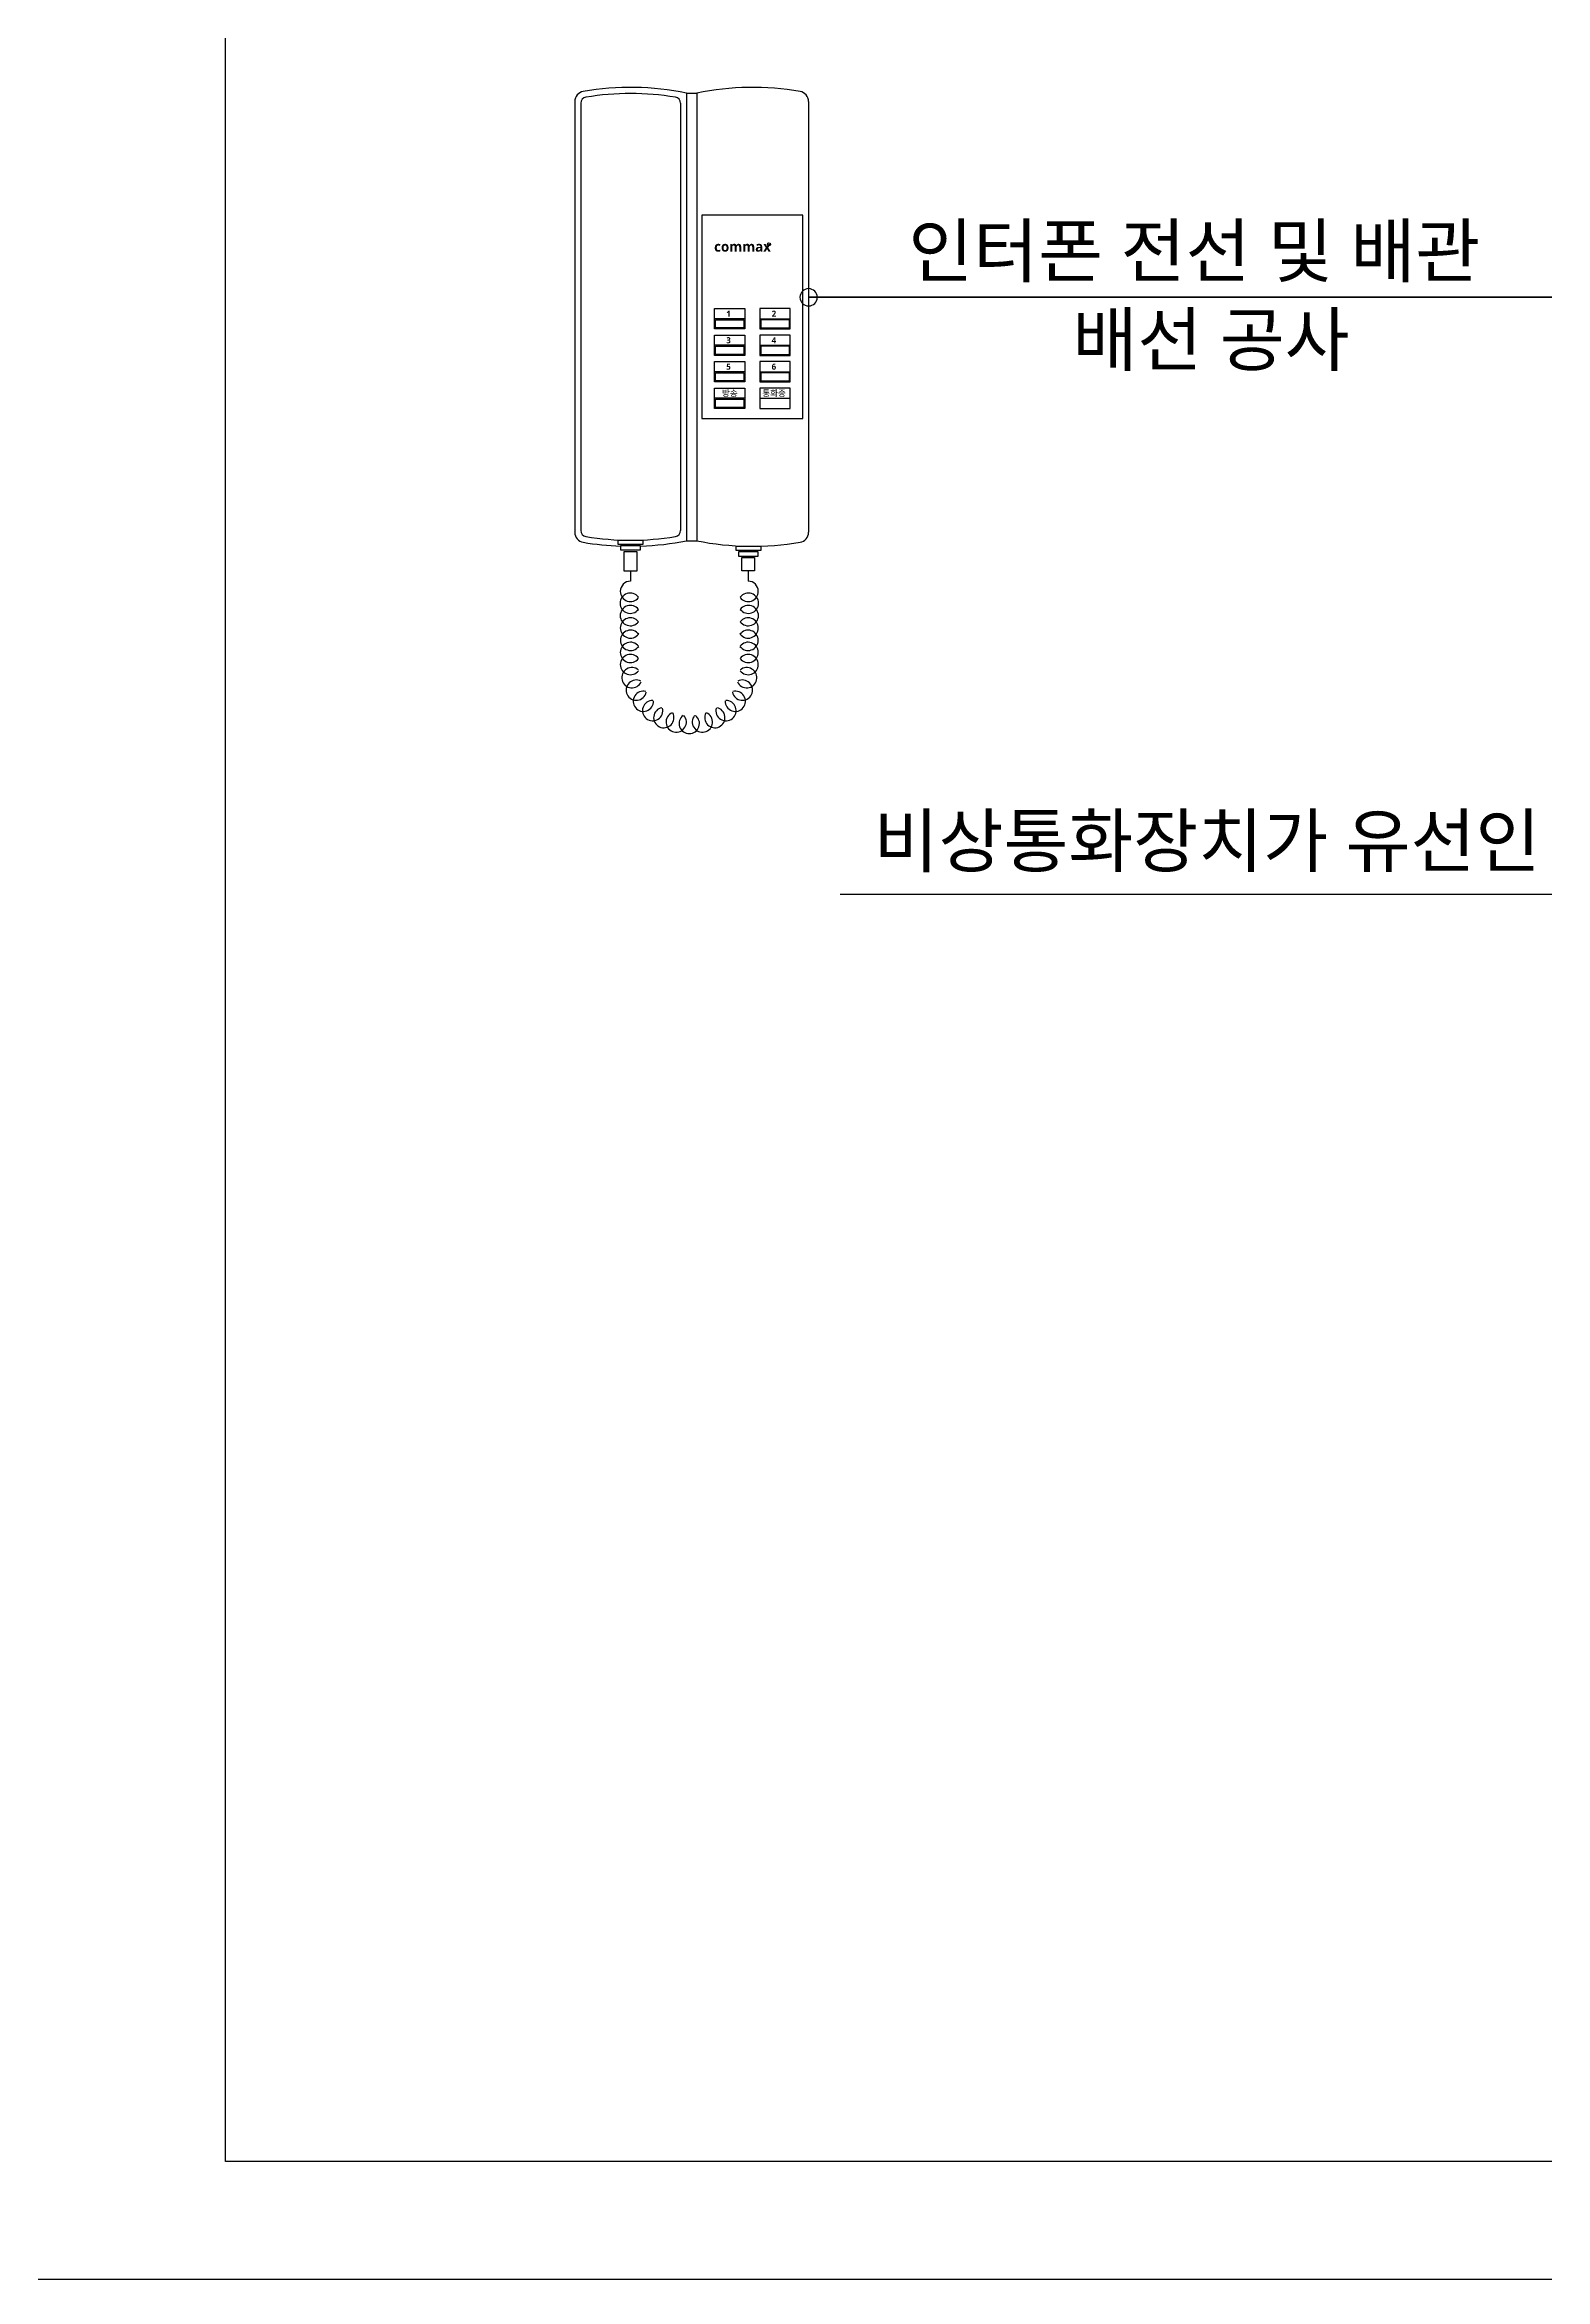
# Model space of a CAD drawing. Header units: millimetres. Extents: x 2370 to 266135, y -585395 to 33485.
# Drawn here: x 164315 to 167669, y -7179 to -2187 of the extents above; entities that cross this region are included whole.
import ezdxf

# ---------------------------------------------------------------- set-up
doc = ezdxf.new("R2010")
doc.units = ezdxf.units.MM
doc.layers.add('건축', color=9, linetype='Continuous')
doc.layers.add('문자', color=3, linetype='Continuous', lineweight=25)
doc.styles.add('SH_진천_나눔', font='')
doc.styles.get('SH_진천_나눔').set_extended_font_data('NanumGothic', bold=True)

msp = doc.modelspace()

# ---------------------------------------------------------------- linework, layer by layer
at = {"lineweight": -3}
msp.add_line((164719, -6916), (164719, 2369.3), dxfattribs=at)
msp.add_line((178645.7, -6916), (164719, -6916))
for points in [[(170667.5, -2751.4), (166022.3, -2751.4)], [(170281.7, -4085.3), (166092.6, -4085.3)]]:
    msp.add_lwpolyline(points, dxfattribs=at)
at = {"ltscale": 600}
msp.add_lwpolyline([(138646.8, -7179.1), (189715, -7179.1)], dxfattribs=at)
at = {"layer": '건축', "color": 3, "lineweight": -3}
for p, q in [((165749.5, -2295.1), (165772.3, -2295.1)), ((165499.5, -2314), (165499.5, -3276.3)), ((166022.3, -2314), (166022.3, -3276.3)), ((165749.5, -3295.1), (165772.3, -3295.1))]:
    msp.add_line(p, q, dxfattribs=at)
at = {"layer": '건축', "lineweight": -3}
for p, q in [((165749.5, -2295.1), (165749.5, -3295.1)), ((165772.3, -2295.1), (165772.3, -3295.1)), ((165513.2, -2317.8), (165513.2, -3272.4)), ((165735.9, -2317.8), (165735.9, -3272.4)), ((166009.3, -2567.8), (165783.9, -2567.8)), ((165783.9, -2567.8), (165783.9, -3022.4)), ((166009.3, -3022.4), (166009.3, -2567.8)), ((165811.8, -2776.7), (165879.9, -2776.7)), ((165811.8, -2822.2), (165811.8, -2776.7)), ((165811.8, -2776.7), (165879.9, -2776.7)), ((165811.8, -2799.4), (165811.8, -2776.7)), ((165879.9, -2776.7), (165879.9, -2822.2)), ((165879.9, -2776.7), (165879.9, -2799.4)), ((165981.4, -2776.7), (165913.2, -2776.7)), ((165913.2, -2776.7), (165913.2, -2799.4)), ((165981.4, -2776.7), (165913.2, -2776.7)), ((165913.2, -2776.7), (165913.2, -2822.2)), ((165981.4, -2799.4), (165981.4, -2776.7)), ((165981.4, -2822.2), (165981.4, -2776.7)), ((165879.9, -2799.4), (165811.8, -2799.4)), ((165879.9, -2822.2), (165811.8, -2822.2)), ((165811.8, -2835.9), (165879.9, -2835.9)), ((165811.8, -2881.3), (165811.8, -2835.9)), ((165811.8, -2835.9), (165879.9, -2835.9)), ((165811.8, -2858.6), (165811.8, -2835.9)), ((165814, -2801.7), (165877.7, -2801.7)), ((165814, -2819.9), (165814, -2801.7)), ((165877.7, -2819.9), (165814, -2819.9)), ((165877.7, -2801.7), (165877.7, -2819.9)), ((165879.9, -2835.9), (165879.9, -2881.3)), ((165879.9, -2835.9), (165879.9, -2858.6)), ((165913.2, -2799.4), (165981.4, -2799.4)), ((165913.2, -2822.2), (165981.4, -2822.2)), ((165981.4, -2835.9), (165913.2, -2835.9)), ((165913.2, -2835.9), (165913.2, -2881.3)), ((165981.4, -2835.9), (165913.2, -2835.9)), ((165913.2, -2835.9), (165913.2, -2858.6)), ((165979.2, -2801.7), (165915.5, -2801.7)), ((165915.5, -2801.7), (165915.5, -2819.9)), ((165915.5, -2819.9), (165979.2, -2819.9)), ((165979.2, -2819.9), (165979.2, -2801.7)), ((165981.4, -2881.3), (165981.4, -2835.9)), ((165981.4, -2858.6), (165981.4, -2835.9)), ((165879.9, -2858.6), (165811.8, -2858.6)), ((165879.9, -2881.3), (165811.8, -2881.3)), ((165811.8, -2895), (165879.9, -2895)), ((165811.8, -2940.5), (165811.8, -2895)), ((165811.8, -2895), (165879.9, -2895)), ((165811.8, -2917.8), (165811.8, -2895)), ((165814, -2860.9), (165877.7, -2860.9)), ((165814, -2879.1), (165814, -2860.9)), ((165877.7, -2879.1), (165814, -2879.1)), ((165877.7, -2860.9), (165877.7, -2879.1)), ((165879.9, -2895), (165879.9, -2940.5)), ((165879.9, -2895), (165879.9, -2917.8)), ((165913.2, -2858.6), (165981.4, -2858.6)), ((165913.2, -2881.3), (165981.4, -2881.3)), ((165913.2, -2895), (165913.2, -2917.8)), ((165981.4, -2895), (165913.2, -2895)), ((165981.4, -2895), (165913.2, -2895)), ((165913.2, -2895), (165913.2, -2940.5)), ((165979.2, -2860.9), (165915.5, -2860.9)), ((165915.5, -2860.9), (165915.5, -2879.1)), ((165915.5, -2879.1), (165979.2, -2879.1)), ((165979.2, -2879.1), (165979.2, -2860.9)), ((165981.4, -2917.8), (165981.4, -2895)), ((165981.4, -2940.5), (165981.4, -2895)), ((165879.9, -2917.8), (165811.8, -2917.8)), ((165879.9, -2940.5), (165811.8, -2940.5)), ((165814, -2920), (165877.7, -2920)), ((165814, -2938.2), (165814, -2920)), ((165877.7, -2938.2), (165814, -2938.2)), ((165877.7, -2920), (165877.7, -2938.2)), ((165913.2, -2917.8), (165981.4, -2917.8)), ((165913.2, -2940.5), (165981.4, -2940.5)), ((165979.2, -2920), (165915.5, -2920)), ((165915.5, -2920), (165915.5, -2938.2)), ((165915.5, -2938.2), (165979.2, -2938.2)), ((165979.2, -2938.2), (165979.2, -2920)), ((165811.8, -2954.2), (165879.9, -2954.2)), ((165811.8, -2999.7), (165811.8, -2954.2)), ((165811.8, -2954.2), (165879.9, -2954.2)), ((165811.8, -2976.9), (165811.8, -2954.2)), ((165879.9, -2976.9), (165811.8, -2976.9)), ((165814, -2979.2), (165877.7, -2979.2)), ((165814, -2997.4), (165814, -2979.2)), ((165877.7, -2979.2), (165877.7, -2997.4)), ((165879.9, -2954.2), (165879.9, -2999.7)), ((165879.9, -2954.2), (165879.9, -2976.9)), ((165913.2, -2954.2), (165913.2, -2999.7)), ((165981.4, -2954.2), (165913.2, -2954.2)), ((165981.4, -2954.2), (165913.2, -2954.2)), ((165913.2, -2954.2), (165913.2, -2976.9)), ((165913.2, -2976.9), (165981.4, -2976.9)), ((165981.4, -2999.7), (165981.4, -2954.2)), ((165981.4, -2976.9), (165981.4, -2954.2)), ((165783.9, -3022.4), (166009.3, -3022.4)), ((165879.9, -2999.7), (165811.8, -2999.7)), ((165877.7, -2997.4), (165814, -2997.4)), ((165913.2, -2999.7), (165981.4, -2999.7)), ((165597, -3294), (165652.1, -3294)), ((165597, -3303.7), (165597, -3294)), ((165652.1, -3294), (165652.1, -3303.7)), ((165652.1, -3303.7), (165597, -3303.7)), ((165646.8, -3306.3), (165602.2, -3306.3)), ((165602.2, -3306.3), (165602.2, -3315.9)), ((165602.2, -3315.9), (165646.8, -3315.9)), ((165610.1, -3319.4), (165638.1, -3319.4)), ((165610.1, -3363), (165610.1, -3319.4)), ((165638.1, -3319.4), (165638.1, -3363)), ((165646.8, -3315.9), (165646.8, -3306.3)), ((165860.1, -3307.6), (165915.2, -3307.6)), ((165860.1, -3317.2), (165860.1, -3307.6)), ((165915.2, -3317.2), (165860.1, -3317.2)), ((165865.4, -3319.8), (165865.4, -3329.4)), ((165909.9, -3319.8), (165865.4, -3319.8)), ((165865.4, -3329.4), (165909.9, -3329.4)), ((165873.2, -3332.9), (165901.2, -3332.9)), ((165873.2, -3362.4), (165873.2, -3332.9)), ((165901.2, -3332.9), (165901.2, -3362.4)), ((165909.9, -3329.4), (165909.9, -3319.8)), ((165915.2, -3307.6), (165915.2, -3317.2)), ((165638.1, -3363), (165610.1, -3363)), ((165624.1, -3363), (165624.1, -3385.5)), ((165901.2, -3362.4), (165873.2, -3362.4)), ((165887.2, -3363), (165887.2, -3385.5))]:
    msp.add_line(p, q, dxfattribs=at)
msp.add_circle((165933.6, -2633.1), 3.55, dxfattribs=at)
at = {"layer": '건축', "color": 3, "lineweight": -3}
for centre, radius, start, end in [((165522.2, -2314), 22.7, 99.7088, 180), ((165624.5, -2911.8), 629.2, 78.5407, 99.7088), ((165897.3, -2911.8), 629.2, 80.2912, 101.4593), ((165999.5, -2314), 22.7, 0, 80.2912), ((165522.2, -3276.3), 22.7, 180, 260.2912), ((165999.5, -3276.3), 22.7, 279.7088, 0), ((165624.5, -2678.5), 629.2, 260.2912, 267.9698), ((165624.5, -2678.5), 629.2, 272.0302, 281.4593), ((165897.3, -2678.5), 629.2, 258.5407, 279.7088)]:
    msp.add_arc(centre, radius, start, end, dxfattribs=at)
at = {"layer": '건축', "lineweight": -3}
for centre, radius, start, end in [((165624.5, -2911.8), 615.6, 80.6559, 99.3441), ((165526.8, -2317.8), 13.6, 99.3441, 180), ((165722.3, -2317.8), 13.6, 0, 80.6559), ((165526.8, -3272.4), 13.6, 180, 260.6559), ((165624.5, -2678.5), 615.6, 260.6559, 279.3441), ((165722.3, -3272.4), 13.6, 279.3441, 0), ((165624.1, -3408.3), 22.7, 90, 180), ((165887.2, -3408.3), 22.7, 0, 90), ((165623.6, -3434.9), 22.7, 36.8699, 180), ((165623.6, -3434.9), 22.7, 180, 323.1301), ((165623.8, -3462.5), 22.7, 36.8699, 180), ((165624.1, -3408.3), 22.7, 180, 323.1301), ((165887.2, -3408.3), 22.7, 216.8699, 0), ((165887.5, -3462.5), 22.7, 0, 143.1301), ((165887.7, -3434.9), 22.7, 0, 143.1301), ((165887.7, -3434.9), 22.7, 216.8699, 0), ((165623.8, -3462.5), 22.7, 180, 323.1301), ((165624.1, -3490.1), 22.7, 36.8699, 180), ((165624.1, -3490.1), 22.7, 180, 323.1301), ((165887.2, -3490.1), 22.7, 0, 143.1301), ((165887.2, -3490.1), 22.7, 216.8699, 0), ((165887.5, -3462.5), 22.7, 216.8699, 0), ((165624.1, -3544.6), 22.7, 36.8699, 180), ((165624.3, -3517.7), 22.7, 36.8699, 180), ((165624.3, -3517.7), 22.7, 180, 323.1301), ((165887, -3517.7), 22.7, 0, 143.1301), ((165887, -3517.7), 22.7, 216.8699, 0), ((165887.2, -3544.6), 22.7, 0, 143.1301), ((165624.1, -3544.6), 22.7, 180, 323.1301), ((165624.1, -3571.9), 22.7, 36.8699, 180), ((165624.1, -3571.9), 22.7, 180, 323.1301), ((165627.4, -3601.2), 22.7, 49.727, 192.8571), ((165887.2, -3544.6), 22.7, 216.8699, 0), ((165887.2, -3571.9), 22.7, 0, 143.1301), ((165887.2, -3571.9), 22.7, 216.8699, 0), ((165883.9, -3601.2), 22.7, 347.1429, 130.273), ((165627.4, -3601.2), 22.7, 192.8571, 335.9872), ((165637.1, -3629), 22.7, 62.5842, 205.7143), ((165637.1, -3629), 22.7, 205.7143, 348.8444), ((165652.8, -3653.9), 22.7, 75.4413, 218.5714), ((165874.2, -3629), 22.7, 191.1556, 334.2857), ((165858.5, -3653.9), 22.7, 321.4286, 104.5587), ((165883.9, -3601.2), 22.7, 204.0128, 347.1429), ((165874.2, -3629), 22.7, 334.2857, 117.4158), ((165652.8, -3653.9), 22.7, 218.5714, 1.7015), ((165673.6, -3674.8), 22.7, 88.2985, 231.4286), ((165673.6, -3674.8), 22.7, 231.4286, 14.5587), ((165698.6, -3690.4), 22.7, 101.1556, 244.2857), ((165698.6, -3690.4), 22.7, 244.2857, 27.4158), ((165726.4, -3700.2), 22.7, 114.0128, 257.1429), ((165726.4, -3700.2), 22.7, 257.1429, 40.273), ((165755.6, -3703.5), 22.7, 126.8699, 270), ((165755.6, -3703.5), 22.7, 270, 53.1301), ((165784.9, -3700.2), 22.7, 139.727, 282.8571), ((165784.9, -3700.2), 22.7, 282.8571, 65.9872), ((165812.7, -3690.4), 22.7, 152.5842, 295.7143), ((165837.7, -3674.8), 22.7, 165.4413, 308.5714), ((165812.7, -3690.4), 22.7, 295.7143, 78.8444), ((165858.5, -3653.9), 22.7, 178.2985, 321.4286), ((165837.7, -3674.8), 22.7, 308.5714, 91.7015)]:
    msp.add_arc(centre, radius, start, end, dxfattribs=at)
at = {"layer": '문자', "lineweight": -3}
msp.add_line((166022.3, -2751.4), (170895.1, -2751.4), dxfattribs=at)
for start, end in [(0, 180), (180, 0)]:
    msp.add_arc((166022.3, -2751.4), 19.3, start, end, dxfattribs=at)

# ---------------------------------------------------------------- texts
at = {"layer": '건축', "lineweight": -3, "style": 'SH_진천_나눔'}
for s, height, p in [('commax', 22.73, (165811.2, -2649.5)), ('R', 4.55, (165931.6, -2635.3)), ('1', 13.6, (165838.2, -2794.9)), ('2', 13.6, (165939.6, -2794.9)), ('3', 13.6, (165838.2, -2854.1)), ('4', 13.6, (165939.6, -2854.1)), ('5', 13.6, (165838.2, -2913.2)), ('6', 13.6, (165939.6, -2913.2)), ('방송', 13.64, (165828.6, -2972.4)), ('통화중', 13.64, (165918.7, -2972.4))]:
    msp.add_text(s, height=height, dxfattribs=at).set_placement(p)
at = {"layer": '문자', "color": 3, "lineweight": -3, "style": 'SH_진천_나눔'}
for s, height, p in [('인터폰 전선 및 배관', 115.629, (166245.1, -2705.4)), ('배선 공사', 115.63, (166611.9, -2903.4)), ('비상통화장치가 유선인 경우 전화국선이 기계실 인입공사', 115.629, (166167.5, -4023.3))]:
    msp.add_text(s, height=height, dxfattribs=at).set_placement(p)

doc.saveas('drawing.dxf')
